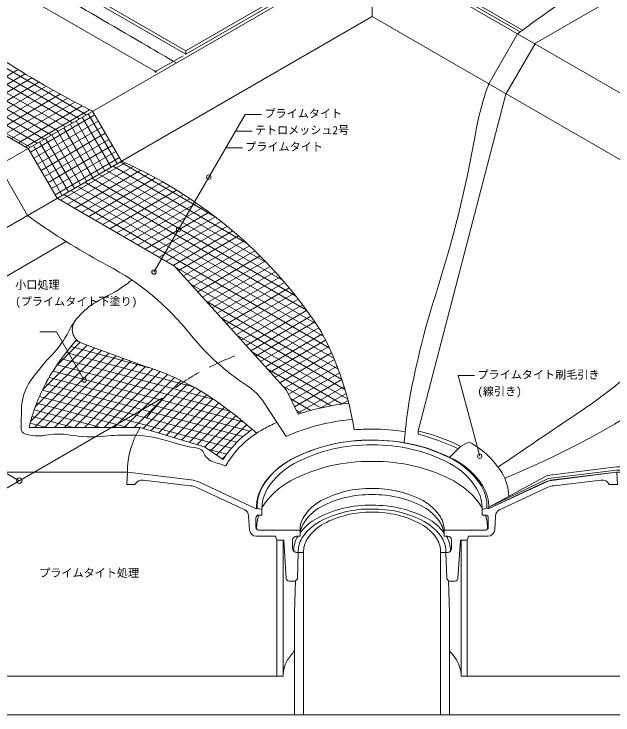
# Model space of a CAD drawing. Units: millimetres, scale not verified. Extents: x -690 to 690, y -477 to 478.
# Drawn here: x -323 to 217, y -477 to 154 of the extents above; entities that cross this region are included whole.
import ezdxf
from ezdxf.enums import TextEntityAlignment as Align

# ---------------------------------------------------------------- set-up
doc = ezdxf.new("R2010")
doc.units = ezdxf.units.MM
doc.header["$LTSCALE"] = 2
doc.linetypes.add('USER1', pattern=[19.05, 12.7, -6.35])
for name, color, linetype, lineweight in [('0-0_0', 7, 'Continuous', 18), ('0-1_HATCH', 9, 'Continuous', 18), ('0-2_KUTAI', 3, 'Continuous', 18), ('0-3_BOUSUI', 1, 'Continuous', 18), ('0-4_MOJI', 7, 'Continuous', 18), ('0-5_sunpo', 7, 'Continuous', 18), ('0-6_WAKU', 7, 'Continuous', 18), ('0-9_KANAMONO', 4, 'Continuous', 18), ('0-A_BUHIN', 5, 'Continuous', 18)]:
    doc.layers.add(name, color=color, linetype=linetype, lineweight=lineweight)
doc.styles.add('ＭＳ ゴシック', font='')
doc.styles.get('ＭＳ ゴシック').set_extended_font_data('MS Gothic')

# ---------------------------------------------------------------- blocks, each defined once
blk = doc.blocks.new('_DOT')
at = {"layer": '0-0_0'}
for p, q in [((-0.5, 0), (-1, 0)), ((0.25, 0), (-0.25, 0))]:
    blk.add_line(p, q, dxfattribs=at)
blk.add_circle((0, 0), 0.25, dxfattribs=at)

msp = doc.modelspace()

# ---------------------------------------------------------------- linework, layer by layer
at = {"layer": '0-0_0'}
for points in [[(-66.521, -206.265), (-77.079, -184.843), (-177.888, -72.973), (-283.773, -11.84), (-309.754, 33.16), (-439.658, 108.16)], [(-134.119, -247.141), (-151.013, -235.696), (-209.108, -218.516), (-309.108, -218.516)]]:
    msp.add_lwpolyline(points, dxfattribs=at)
for centre, radius, start, end in [((-86.987, -295.862), 238.053, 138.89197, 147.8244), ((-143.165, -258.765), 170.754, 148.32232, 166.36626), ((6.659, -435.848), 240.964, 96.58781, 107.67991), ((-55.782, -296.735), 92.717, 124.1929, 147.65155), ((-91.814, -272.941), 49.552, 148.6015, 148.62218)]:
    msp.add_arc(centre, radius, start, end, dxfattribs=at)
at = {"layer": '0-1_HATCH'}
for p, q in [((-263.601, 59.806), (-393.505, 134.806)), ((-257.251, 63.472), (-387.155, 138.472)), ((-276.301, 52.474), (-406.205, 127.474)), ((-269.951, 56.14), (-399.855, 131.14)), ((-289.001, 45.142), (-418.905, 120.142)), ((-282.651, 48.808), (-412.555, 123.808)), ((-295.351, 41.475), (-425.255, 116.475)), ((-308.051, 34.143), (-437.955, 109.143)), ((-301.701, 37.809), (-431.605, 112.809)), ((-375.78, 71.28), (-318.902, 104.119)), ((-369.43, 67.614), (-312.702, 100.366)), ((-363.08, 63.948), (-306.451, 96.643)), ((-356.73, 60.282), (-300.149, 92.949)), ((-350.38, 56.616), (-293.795, 89.285)), ((-344.03, 52.95), (-287.388, 85.652)), ((-337.68, 49.283), (-280.927, 82.05)), ((-331.33, 45.617), (-274.412, 78.479)), ((-324.98, 41.951), (-267.843, 74.939)), ((-318.63, 38.285), (-261.218, 71.432)), ((-312.28, 34.619), (-254.536, 67.957)), ((-307.842, 29.849), (-249.95, 63.273)), ((-229.697, 19.381), (-255.677, 64.381)), ((-304.667, 24.349), (-246.775, 57.773)), ((-240.695, 13.031), (-266.676, 58.031)), ((-235.196, 16.206), (-261.177, 61.206)), ((-301.492, 18.85), (-243.6, 52.274)), ((-251.694, 6.681), (-277.675, 51.681)), ((-246.194, 9.856), (-272.175, 54.856)), ((-298.317, 13.351), (-240.425, 46.775)), ((-262.692, 0.331), (-288.673, 45.331)), ((-257.193, 3.506), (-283.174, 48.506)), ((-273.691, -6.019), (-299.672, 38.981)), ((-295.142, 7.852), (-237.25, 41.276)), ((-268.192, -2.844), (-294.172, 42.156)), ((-279.19, -9.194), (-305.171, 35.806)), ((-291.967, 2.352), (-234.075, 35.776)), ((-288.792, -3.147), (-230.9, 30.277)), ((-285.617, -8.646), (-227.725, 24.778)), ((-280.728, -13.598), (-222.445, 20.052)), ((-140.892, -28.788), (-227.009, 20.932)), ((-274.378, -17.264), (-215.395, 16.79)), ((-268.028, -20.93), (-208.498, 13.44)), ((-94.802, -70.062), (-239.709, 13.6)), ((-113.089, -52.172), (-233.359, 17.266)), ((-261.678, -24.596), (-201.747, 10.005)), ((-255.328, -28.263), (-195.137, 6.489)), ((-80.652, -85.564), (-246.059, 9.934)), ((-59.055, -112.698), (-258.759, 2.602)), ((-68.993, -99.628), (-252.409, 6.268)), ((-248.978, -31.929), (-188.664, 2.894)), ((-43.464, -136.364), (-271.459, -4.731)), ((-50.405, -125.025), (-265.109, -1.065)), ((-242.628, -35.595), (-182.323, -0.778)), ((-236.278, -39.261), (-176.111, -4.523)), ((-38.537, -146.541), (-277.809, -8.397)), ((-229.928, -42.927), (-170.023, -8.341)), ((-223.578, -46.593), (-164.056, -12.228)), ((-217.228, -50.26), (-158.207, -16.184)), ((-210.878, -53.926), (-152.473, -20.206)), ((-204.528, -57.592), (-146.852, -24.293)), ((-198.178, -61.258), (-141.341, -28.443)), ((-191.828, -64.924), (-135.937, -32.656)), ((-185.478, -68.591), (-130.639, -36.929)), ((-179.128, -72.257), (-125.444, -41.262)), ((-174.391, -76.854), (-120.35, -45.654)), ((-170.044, -81.677), (-115.357, -50.103)), ((-165.698, -86.5), (-110.461, -54.609)), ((-161.352, -91.323), (-105.663, -59.171)), ((-157.006, -96.146), (-100.96, -63.788)), ((-152.66, -100.969), (-96.351, -68.459)), ((-34.248, -156.35), (-177.05, -73.903)), ((-148.313, -105.792), (-91.834, -73.184)), ((-143.967, -110.615), (-87.41, -77.962)), ((-139.621, -115.438), (-83.077, -82.793)), ((-135.275, -120.261), (-78.834, -87.675)), ((-30.505, -165.843), (-163.277, -89.187)), ((-130.929, -125.085), (-74.68, -92.609)), ((-126.582, -129.908), (-70.614, -97.594)), ((-27.24, -175.061), (-149.504, -104.471)), ((-122.236, -134.731), (-66.637, -102.63)), ((-117.89, -139.554), (-62.746, -107.716)), ((-113.544, -144.377), (-58.942, -112.852)), ((-24.397, -184.034), (-135.731, -119.755)), ((-109.198, -149.2), (-55.224, -118.038)), ((-104.851, -154.023), (-51.592, -123.274)), ((-100.505, -158.846), (-48.046, -128.559)), ((-21.933, -192.789), (-121.958, -135.04)), ((-96.159, -163.669), (-44.702, -133.96)), ((-296.799, -184.242), (-256.768, -144.211)), ((-284.466, -162.929), (-263.217, -141.68)), ((-264.639, -140.801), (-267.054, -140.154)), ((-91.813, -168.492), (-41.827, -139.633)), ((-307.702, -213.105), (-243.66, -149.064)), ((-304.132, -218.516), (-237.088, -151.472)), ((-303.438, -199.861), (-250.22, -146.643)), ((-161.28, -181.644), (-275.848, -150.946)), ((-200.717, -164.503), (-271.559, -145.521)), ((-26.93, -197.237), (-108.185, -150.324)), ((-87.467, -173.315), (-39.076, -145.377)), ((-83.12, -178.138), (-36.448, -151.192)), ((-295.152, -218.516), (-230.504, -153.868)), ((-286.171, -218.516), (-223.908, -156.252)), ((-142.357, -193.289), (-279.93, -156.426)), ((-78.774, -182.961), (-33.946, -157.08)), ((-128.047, -203.697), (-283.811, -161.96)), ((-277.191, -218.516), (-217.299, -158.624)), ((-268.211, -218.516), (-210.679, -160.983)), ((-259.231, -218.516), (-204.046, -163.331)), ((-75.363, -188.324), (-31.569, -163.04)), ((-115.494, -213.635), (-287.497, -167.546)), ((-250.25, -218.516), (-197.401, -165.666)), ((-241.27, -218.516), (-190.8, -168.045)), ((-36.846, -198.844), (-94.412, -165.608)), ((-72.55, -194.032), (-29.32, -169.074)), ((-110.159, -221.638), (-290.934, -173.2)), ((-232.29, -218.516), (-184.359, -170.585)), ((-223.31, -218.516), (-178.077, -173.283)), ((-214.329, -218.516), (-171.949, -176.135)), ((-69.737, -199.741), (-27.199, -175.181)), ((-116.365, -226.549), (-294.104, -178.924)), ((-206.207, -219.374), (-165.969, -179.135)), ((-199.276, -221.423), (-160.133, -182.28)), ((-46.228, -200.76), (-80.639, -180.892)), ((-66.924, -205.449), (-25.209, -181.365)), ((-121.825, -231.66), (-297.028, -184.715)), ((-192.346, -223.473), (-154.437, -185.564)), ((-185.415, -225.522), (-148.879, -188.986)), ((-46.022, -200.713), (-23.35, -187.624)), ((-126.643, -236.943), (-299.711, -190.57)), ((-178.484, -227.572), (-143.454, -192.542)), ((-55.143, -202.944), (-73.334, -192.442)), ((-27.42, -197.306), (-21.626, -193.961)), ((-219.95, -218.516), (-302.158, -196.488)), ((-171.554, -229.622), (-138.162, -196.23)), ((-164.623, -231.671), (-132.962, -200.01)), ((-244.485, -218.516), (-304.372, -202.469)), ((-157.692, -233.721), (-127.832, -203.861)), ((-150.819, -235.828), (-122.771, -207.78)), ((-63.645, -205.368), (-68.283, -202.691)), ((-293.554, -218.516), (-308.113, -214.614)), ((-269.019, -218.516), (-306.357, -208.511)), ((-145.465, -239.454), (-117.779, -211.768)), ((-140.112, -243.081), (-112.855, -215.824)), ((-108.548, -220.498), (-107.999, -219.948)), ((-130.894, -242.378), (-147.86, -237.832)), ((-134.758, -246.708), (-132.019, -243.968))]:
    msp.add_line(p, q, dxfattribs=at)
at = {"layer": '0-2_KUTAI'}
for p, q in [((-689.967, -258.765), (-220.421, -258.765)), ((-689.967, -442.477), (-85.699, -442.477)), ((85.765, -442.477), (690.033, -442.477))]:
    msp.add_line(p, q, dxfattribs=at)
at = {"layer": '0-3_BOUSUI'}
for p, q in [((-167.857, 118.084), (-600.87, 368.084)), ((0.033, 218.016), (-167.857, 121.084)), ((0.033, 215.016), (-167.857, 118.084)), ((0.033, 218.016), (135.635, 139.726)), ((0.033, 215.016), (133.356, 138.041)), ((0.033, 212.016), (-441.558, -42.937)), ((0.033, 212.016), (0.033, 152.016)), ((0.033, 212.016), (690.033, -186.356)), ((-415.578, -87.937), (0.033, 152.016)), ((0.033, 152.016), (690.033, -246.356)), ((105.145, 91.37), (131.125, 136.37)), ((-225.881, 21.584), (-251.862, 66.584)), ((-310.569, -27.311), (-336.55, 17.689)), ((-386.788, -115.083), (-275.529, -50.848)), ((-77.535, -226.535), (-97.255, -196.112)), ((41.627, -221.541), (41.627, -224.541))]:
    msp.add_line(p, q, dxfattribs=at)
for points in [[(41.627, -221.541), (120.697, 81.952), (147.198, 127.853), (648.921, 417.523)], [(-167.857, 118.084), (-167.857, 121.084), (-600.87, 371.084)], [(84.989, -232.535), (79.844, -235.506), (84.989, -232.535)], [(79.844, -235.506), (79.494, -235.856), (70.082, -245.267)], [(105.157, -291.337), (159.225, -266.444), (220.487, -258.765), (313.986, -258.765)], [(105.174, -290.234), (157.838, -261.579), (220.175, -253.765), (314.381, -253.765), (321.845, -255.765), (690.033, -255.765)], [(105.174, -290.234), (157.838, -261.579), (220.175, -253.765), (314.381, -253.765), (321.845, -255.765), (690.033, -255.765)], [(105.174, -290.234), (158.67, -264.498), (220.362, -256.765), (313.986, -256.765)]]:
    msp.add_lwpolyline(points, dxfattribs=at)
for centre, radius, start, end in [((1005.38, -1039.511), 1465.271, 114.9255, 126.63038), ((-44681.507, -75988.153), 88156.974, 59.69904, 59.81919), ((-44681.507, -75988.153), 88156.974, 59.67933, 59.69904), ((215.491, 979.931), 1025.974, 237.3775, 242.9015), ((349.333, 2.567), 259.835, 160.01528, 169.98472), ((-1012.259, 243.027), 1122.827, 342.24665, 349.98472), ((-391.956, -355.511), 412.046, 47.94594, 66.23099), ((55.177, 479.348), 624.879, 234.17529, 235.02167), ((55.177, 479.348), 624.879, 235.02167, 241.97881), ((-391.956, -355.511), 412.046, 32.7538, 47.94594), ((-350.523, -282.982), 238.683, 38.53057, 61.97881), ((-309.911, 32.764), 150.749, 295.92569, 306.65233), ((-293.743, 11.035), 123.665, 306.65233, 308.67803), ((757.816, -323.331), 735.647, 162.2735, 170.25538), ((-215.862, -160.701), 64.365, 115.92569, 153.13364), ((-257.065, -130.139), 13.078, 140.53273, 249.46727), ((-351.452, -92.013), 87.63, 316.0237, 333.13364), ((-297.391, -265.579), 284.913, 9.1137, 27.8268), ((3.533, -1.044), 213.915, 218.53057, 237.04954), ((852.764, 2833.07), 3177.305, 249.46727, 250.72706), ((-152.01, -284.452), 189.515, 136.0237, 145.2639), ((-271.314, -381.656), 228.281, 54.5159, 70.72706), ((-124.851, 255.074), 555.382, 302.66518, 310.10743), ((-270.661, -202.184), 45.134, 145.2639, 177.43255), ((-141.491, -224.786), 52.717, 32.95046, 57.04954), ((-385.358, -541.635), 424.748, 48.51351, 54.5159), ((60.923, -217.052), 377.051, 177.43255, 180.39157), ((508.41, -269.257), 480.814, 171.57576, 175.5606), ((-0.46, -402.735), 207.279, 114.30425, 117.94228), ((-3.467, -390.752), 180.148, 94.53856, 114.27734), ((12647.918, -18651.605), 22261.578, 124.07609, 124.26695), ((-185.495, 479.841), 804.059, 292.29927, 300.68903), ((-311.287, -219.596), 4.832, 180.39157, 251.85569), ((-55.782, -296.735), 87.717, 118.46318, 147.62413), ((-3.096, -385.389), 165.448, 88.91693, 94.49937), ((2.681, -387.386), 167.436, 80.64249, 90.90677), ((-301.101, -188.513), 37.542, 251.85569, 280.47541), ((-282.597, -288.59), 64.232, 80.81189, 100.47541), ((-252.83, -104.562), 122.189, 260.81189, 275.59483), ((-220.368, -435.941), 210.777, 89.20822, 95.59483), ((-219.105, -344.553), 119.381, 71.4768, 89.20822), ((2.683, -387.387), 170.357, 63.06788, 76.7852), ((2.683, -387.387), 167.438, 63.39406, 76.55052), ((-137.746, -101.722), 136.718, 251.4768, 261.80548), ((87.217, -236.747), 4.765, 57.06381, 117.87868), ((47.904, -303.171), 81.947, 32.55185, 59.51567), ((-158.263, -244.201), 7.231, 22.10925, 81.80548), ((-139.086, -236.41), 13.468, 202.10925, 234.63449), ((-137.11, -233.627), 16.882, 234.63449, 257.79875), ((-147.965, -283.826), 34.477, 62.0974, 77.79875), ((-91.814, -272.941), 44.552, 148.65413, 153.92235), ((80.147, -281.567), 43.153, 1.57756, 31.40728)]:
    msp.add_arc(centre, radius, start, end, dxfattribs=at)
at = {"layer": '0-4_MOJI'}
for p, q in [((-196.509, -78.342), (-114.476, 63.743)), ((-99.476, 63.743), (-114.476, 63.743)), ((-108.137, 48.743), (-123.137, 48.743)), ((-116.797, 33.743), (-131.797, 33.743)), ((-299.344, -132.293), (-284.344, -132.293)), ((-284.344, -132.293), (-259.344, -175.594)), ((92.452, -171.676), (77.452, -171.676)), ((97.085, -244.29), (77.628, -171.676)), ((-336.431, -277.005), (-189.233, -192.02))]:
    msp.add_line(p, q, dxfattribs=at)
for centre in [(-147.136, 7.175), (-174.33, -39.927), (-196.509, -78.342), (-259.344, -175.594), (97.085, -244.29)]:
    msp.add_circle(centre, 2, dxfattribs=at)
at = {"layer": '0-5_sunpo'}
for p, q in [((-625.954, 351.102), (-197.271, 103.602)), ((-170.357, 116.641), (-195.106, 102.352)), ((-317.912, -266.313), (-531.615, -142.932))]:
    msp.add_line(p, q, dxfattribs=at)
msp.add_circle((-317.912, -266.313), 2.5, dxfattribs=at)
at = {"layer": '0-6_WAKU'}
msp.add_lwpolyline([(-689.967, -477.477), (690.033, -477.477), (690.033, 477.523), (-689.967, 477.523)], close=True, dxfattribs=at)
at = {"layer": '0-9_KANAMONO'}
for p, q in [((-206.234, -265.771), (-163.697, -270.876)), ((-105.091, -291.337), (-155.636, -267.767)), ((105.157, -291.337), (155.703, -267.767)), ((206.3, -265.771), (163.764, -270.876)), ((-157.862, -272.54), (-114.742, -292.647)), ((157.928, -272.54), (114.809, -292.647)), ((-111.216, -297.859), (-110.514, -310.542)), ((-104.683, -308.367), (-104.683, -299.794)), ((104.749, -308.367), (104.749, -299.794)), ((111.282, -297.859), (110.58, -310.542)), ((-71.615, -327.35), (-71.615, -320.002)), ((71.681, -327.35), (71.681, -320.002))]:
    msp.add_line(p, q, dxfattribs=at)
for points in [[(-163.07, -265.647), (-220.421, -258.765), (-221.033, -269.787), (-213.685, -269.787)], [(163.136, -265.647), (220.487, -258.765), (221.099, -269.787), (213.751, -269.787)], [(-102.233, -297.344), (-99.171, -297.344), (-99.171, -292.445), (-99.784, -292.445), (-103.458, -290.732)], [(102.299, -297.344), (99.237, -297.344), (99.237, -292.445), (99.85, -292.445), (103.524, -290.732)], [(-67.94, -316.328), (-64.878, -316.328), (-64.878, -310.816), (-102.233, -310.816)], [(68.006, -316.328), (64.945, -316.328), (64.945, -310.816), (102.299, -310.816)], [(-104.4, -316.328), (-86.924, -316.328), (-85.699, -320.002), (-79.575, -320.002), (-77.278, -354.458)], [(104.466, -316.328), (86.99, -316.328), (85.765, -320.002), (79.641, -320.002), (77.344, -354.458)], [(-74.834, -356.744), (-69.183, -356.744), (-67.288, -354.907), (-66.542, -331.025), (-67.94, -331.025)], [(-67.94, -331.025), (-61.694, -331.025), (-61.694, -477.477)], [(68.006, -331.025), (61.76, -331.025), (61.76, -477.477)], [(74.9, -356.744), (69.249, -356.744), (67.354, -354.907), (66.608, -331.025), (68.006, -331.025)], [(-69.777, -477.477), (-69.777, -385.036), (-68.884, -356.454)], [(69.843, -477.477), (69.843, -385.036), (68.95, -356.454)]]:
    msp.add_lwpolyline(points, dxfattribs=at)
at = {"layer": '0-9_KANAMONO', "linetype": 'USER1'}
for centre, radius, start, end in [((-6.004, -450.801), 319.373, 111.60607, 117.98202), ((-86.987, -295.862), 144.554, 118.44995, 146.82568)]:
    msp.add_arc(centre, radius, start, end, dxfattribs=at)
at = {"layer": '0-9_KANAMONO'}
for centre, radius, start, end in [((-143.165, -258.765), 77.256, 148.6015, 180), ((-2.314, -381.37), 151.568, 88.91693, 117.98202), ((-2.801, -379.805), 149.951, 88.91693, 117.98202), ((2.435, -381.615), 151.754, 62.19428, 90.90677), ((2.978, -383.2), 153.39, 62.19428, 90.90677), ((-2.684, -377.829), 143.74, 88.91693, 117.98202), ((2.335, -379.564), 145.468, 62.19428, 90.90677), ((-40.748, -307.839), 68.603, 118.44995, 147.65155), ((-40.825, -307.058), 67.871, 118.44995, 147.65155), ((-39.132, -308.095), 65.06, 118.44995, 147.65155), ((-2.815, -399.609), 150.686, 88.91693, 117.98202), ((2.446, -401.427), 152.497, 62.19428, 90.90677), ((38.564, -308.774), 65.959, 32.55185, 61.34666), ((40.229, -307.766), 68.809, 32.55185, 61.34666), ((41.18, -308.555), 69.551, 32.55185, 61.34666), ((-207.109, -273.068), 7.348, 83.15723, 153.48932), ((-165.988, -289.967), 19.229, 65, 83.15723), ((-165.988, -289.967), 24.495, 65, 83.15723), ((-67.409, -290.234), 36.664, 148.6015, 181.7245), ((-67.201, -289.64), 36.273, 148.6015, 181.7245), ((-41.025, -326.505), 68.204, 118.44995, 147.65155), ((40.426, -327.217), 69.146, 32.55185, 61.34666), ((67.267, -289.64), 36.273, 358.2755, 31.3985), ((68.51, -290.234), 36.664, 358.2755, 31.3985), ((166.055, -289.967), 24.495, 96.84277, 115), ((166.055, -289.967), 19.229, 96.84277, 115), ((207.175, -273.068), 7.348, 26.51068, 96.84277), ((-64.416, -291.399), 34.771, 148.6015, 181.7245), ((-1.744, -367.36), 94.037, 88.91693, 117.98202), ((1.539, -368.495), 95.168, 62.19428, 90.90677), ((64.483, -291.399), 34.771, 358.2755, 31.3985), ((-1.744, -372.872), 94.037, 88.91693, 117.98202), ((1.539, -374.007), 95.168, 62.19428, 90.90677), ((-67.531, -309.002), 36.451, 148.6015, 150.27018), ((-25.59, -321.739), 42.563, 118.44995, 147.65155), ((-25.59, -327.251), 42.563, 118.44995, 147.65155), ((-1.9, -390.688), 102.253, 88.91693, 117.98202), ((1.671, -391.922), 103.482, 62.19428, 90.90677), ((25.241, -322.184), 43.151, 32.55185, 61.34666), ((25.241, -327.695), 43.151, 32.55185, 61.34666), ((67.597, -309.002), 36.451, 29.72982, 31.3985), ((-117.33, -298.197), 6.124, 3.16763, 65), ((-104.574, -290.227), 1.225, 245, 335.65137), ((-1.79, -388.325), 96.462, 88.91693, 117.98202), ((-1.658, -384.152), 89.439, 88.91693, 117.98202), ((1.578, -389.489), 97.621, 62.19428, 90.90677), ((1.465, -385.232), 90.513, 62.19428, 90.90677), ((104.64, -290.227), 1.225, 204.34863, 295), ((117.397, -298.197), 6.124, 115, 176.83237), ((-102.233, -299.794), 2.45, 90, 180), ((-67.531, -309.002), 36.451, 161.34777, 181.7245), ((-42.131, -310.816), 22.747, 148.6015, 180), ((-27.828, -341.082), 46.282, 118.44995, 142.68673), ((-26.25, -341.527), 43.661, 118.44995, 147.65155), ((25.891, -341.983), 44.264, 32.55185, 61.34666), ((27.443, -341.564), 46.922, 37.42233, 61.34666), ((42.197, -310.816), 22.747, 0, 31.3985), ((67.597, -309.002), 36.451, 358.2755, 18.65223), ((102.299, -299.794), 2.45, 360, 90), ((-102.233, -308.367), 2.45, 180, 270), ((-42.131, -316.328), 22.747, 148.6015, 180), ((-24.336, -340.762), 40.482, 118.44995, 147.65155), ((24.008, -341.185), 41.041, 32.55185, 61.34666), ((42.197, -316.328), 22.747, 0, 31.3985), ((102.299, -308.367), 2.45, 270, 0), ((-104.4, -310.204), 6.124, 183.16763, 270), ((104.466, -310.204), 6.124, 270, 356.83237), ((-67.94, -320.002), 3.674, 90, 180), ((-45.815, -329.204), 24.735, 148.62904, 181.7245), ((-43.218, -330.323), 23.334, 148.6015, 181.7245), ((-40.069, -330.374), 21.635, 148.6015, 181.7245), ((40.135, -330.374), 21.635, 358.2755, 31.3985), ((43.284, -330.323), 23.334, 358.2755, 31.3985), ((45.881, -329.204), 24.735, 358.2755, 31.37096), ((68.006, -320.002), 3.674, 0, 90), ((-67.94, -327.35), 3.674, 180, 270), ((68.006, -327.35), 3.674, 270, 0), ((-74.834, -354.295), 2.45, 183.81407, 270), ((74.9, -354.295), 2.45, 270, 356.18593)]:
    msp.add_arc(centre, radius, start, end, dxfattribs=at)
at = {"layer": '0-A_BUHIN'}
for points in [[(-80.188, -442.477), (-85.699, -442.477), (-85.699, -320.002), (-80.188, -320.002)], [(80.254, -442.477), (85.765, -442.477), (85.765, -320.002), (80.254, -320.002)]]:
    msp.add_lwpolyline(points, close=True, dxfattribs=at)
for centre, radius, start, end in [((-31.633, -455.976), 52.602, 136.48234, 147.65155), ((31.186, -456.525), 53.329, 32.55185, 43.54042), ((-52.075, -442.477), 28.113, 148.6015, 180), ((52.141, -442.477), 28.113, 0, 31.3985)]:
    msp.add_arc(centre, radius, start, end, dxfattribs=at)

# ---------------------------------------------------------------- block references
at = {"layer": '0-5_sunpo', "xscale": 2.5, "yscale": 2.5, "rotation": 330}
msp.add_blockref('_DOT', (-195.106, 102.352), dxfattribs=at)

# ---------------------------------------------------------------- texts
at = {"layer": '0-4_MOJI', "style": 'ＭＳ ゴシック'}
for s, p in [('プライムタイト', (-96.976, 58.743)), ('テトロメッシュ2号', (-105.637, 43.743)), ('プライムタイト', (-114.297, 28.743)), ('小口処理', (-321.546, -95.657)), ('(プライムタイト下塗り)', (-321.546, -110.657)), ('プライムタイト刷毛引き', (94.952, -176.676)), ('(線引き)', (94.952, -191.676)), ('プライムタイト処理', (-299.945, -355.314))]:
    msp.add_text(s, height=7.331, dxfattribs=at).set_placement(p, align=Align.BOTTOM_LEFT)

doc.saveas('drawing.dxf')
